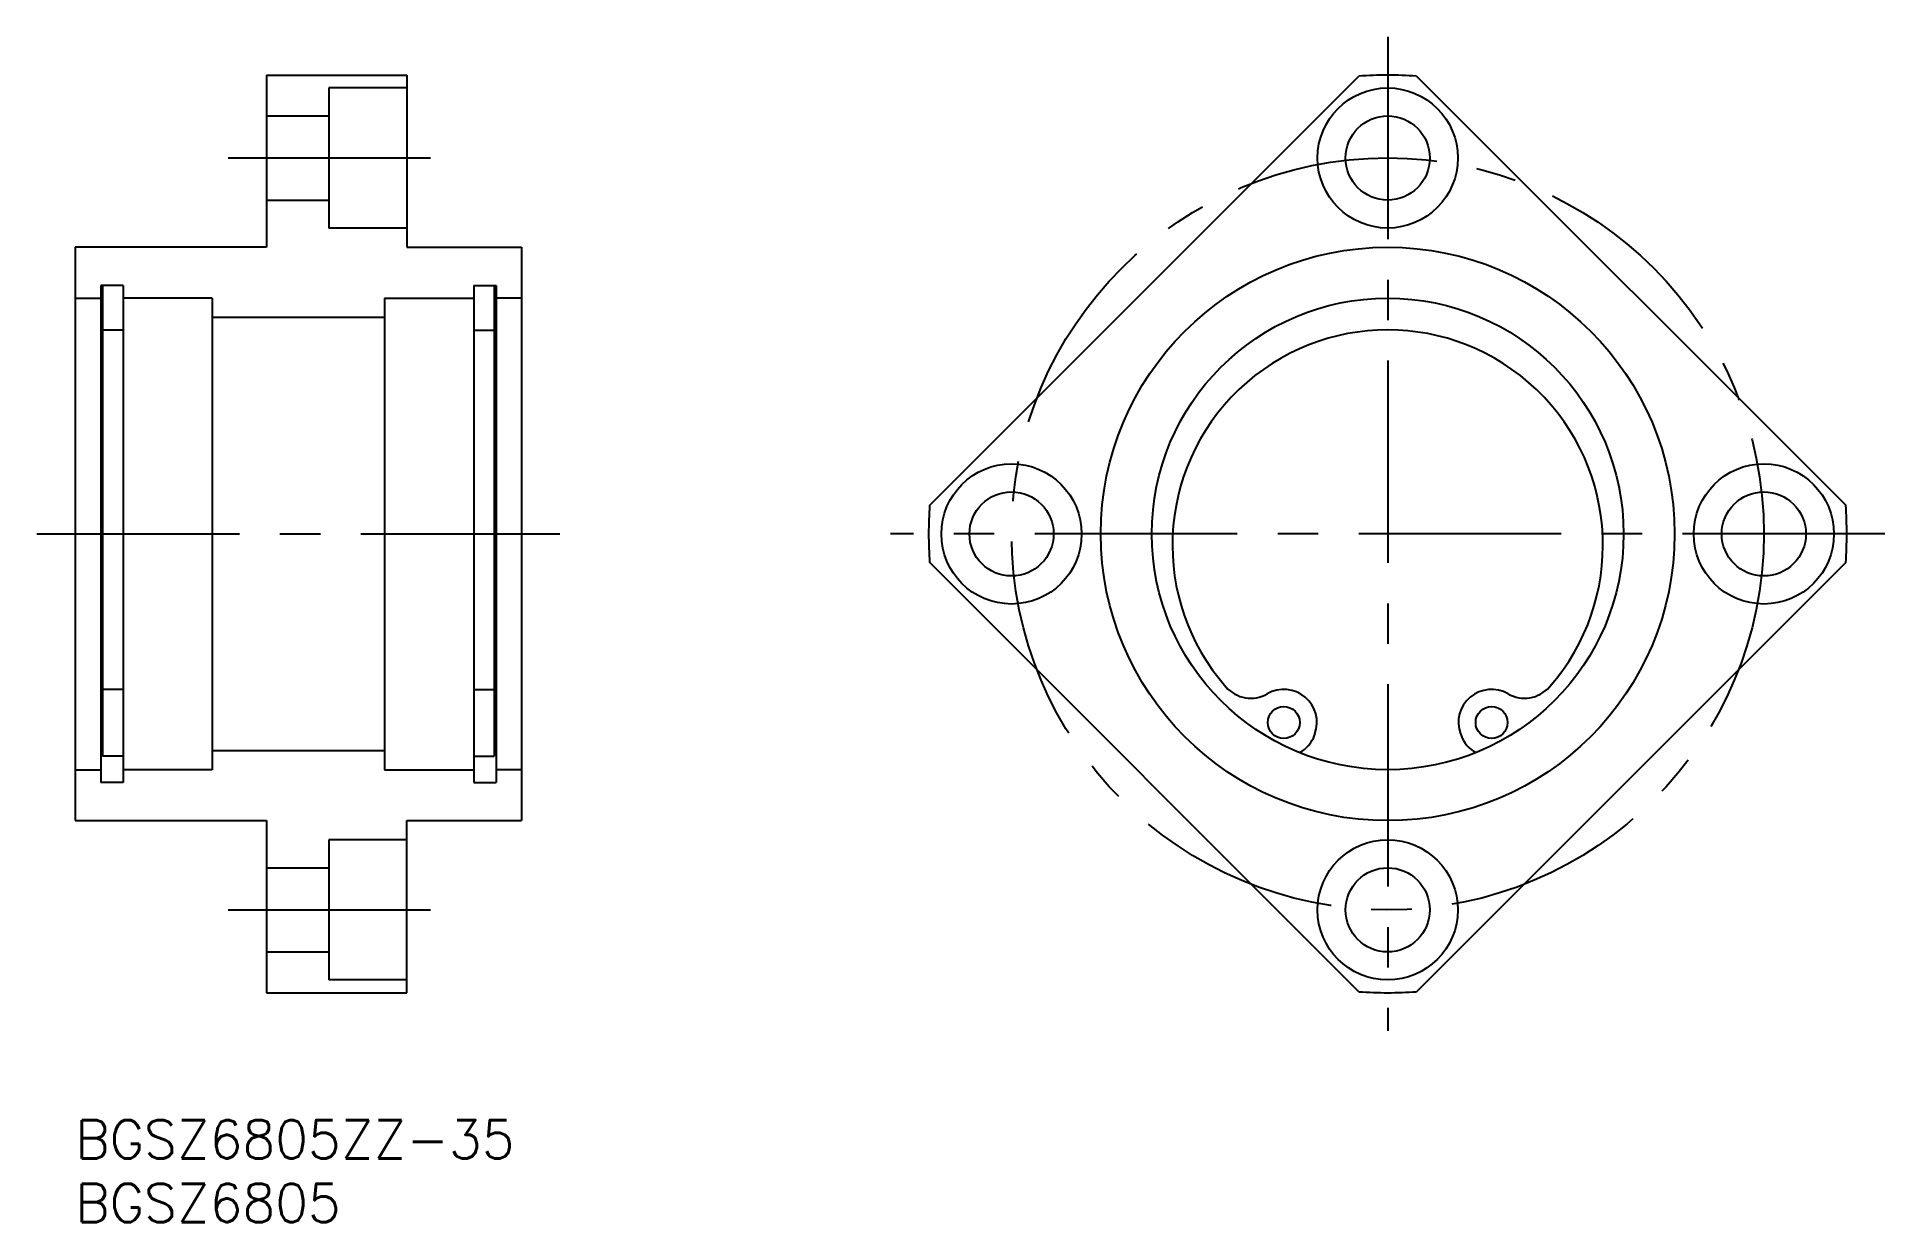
# Model space of a CAD drawing. Extents: x -3 to 142, y -8 to 85.
import ezdxf

# ---------------------------------------------------------------- set-up
doc = ezdxf.new("R2010")
doc.units = 0
doc.header["$LTSCALE"] = 0.5
doc.linetypes.add('CENTER', pattern=[50.8, 31.75, -6.35, 6.35, -6.35])
for name, color, linetype in [('MSM_CENTER', 1, 'CENTER'), ('MSM_CONTINUOUS', 7, 'CONTINUOUS'), ('MSM_PART_NUMBER', 7, 'CONTINUOUS')]:
    doc.layers.add(name, color=color, linetype=linetype)
doc.styles.get("Standard").update_dxf_attribs({"font": 'txt.shx', "height": 3, "bigfont": 'bigfont.shx'})

# ---------------------------------------------------------------- blocks, each defined once
blk = doc.blocks.new('*U6')
at = {"layer": 'MSM_PART_NUMBER'}
blk.add_text('BGSZ6805ZZ-35', height=3, dxfattribs=at).set_placement((0, -3))
blk = doc.blocks.new('*U7')
at = {"layer": 'MSM_PART_NUMBER'}
blk.add_text('BGSZ6805', height=3, dxfattribs=at).set_placement((0, -8))

msp = doc.modelspace()

# ---------------------------------------------------------------- linework, layer by layer
at = {"layer": 'MSM_CENTER'}
for p, q in [((102.93, 85), (102.93, 7)), ((12, 75.5), (29, 75.5)), ((-3, 46), (38, 46)), ((141.93, 46), (63.93, 46)), ((12, 16.5), (29, 16.5))]:
    msp.add_line(p, q, dxfattribs=at)
msp.add_circle((102.93, 46), 29.5, dxfattribs=at)
at = {"layer": 'MSM_CONTINUOUS'}
for p, q in [((15, 82), (26, 82)), ((15, 82), (15, 68.5)), ((26, 82), (26, 68.5)), ((67.01, 48.25), (100.68, 81.93)), ((105.19, 81.93), (138.86, 48.25)), ((19.9, 81), (19.9, 70)), ((26, 81), (19.9, 81)), ((15, 78.8), (19.9, 78.8)), ((15, 72.2), (19.9, 72.2)), ((26, 70), (19.9, 70)), ((0, 68.5), (0, 23.5)), ((15, 68.5), (0, 68.5)), ((26, 68.5), (35, 68.5)), ((35, 68.5), (35, 23.5)), ((3.75, 65.5), (2, 65.5)), ((2, 65.5), (2, 26.5)), ((2.15, 65.5, -0.5), (2.15, 28.55, -0.5)), ((3.75, 65.5), (3.75, 26.5)), ((3.75, 65.5), (3.75, 26.5)), ((31.25, 65.5), (31.25, 26.5)), ((31.25, 65.5), (33, 65.5)), ((32.85, 65.5, -0.5), (32.85, 28.55, -0.5)), ((33, 65.5), (33, 26.5)), ((0, 64.5), (2, 64.5)), ((10.75, 64.5), (3.75, 64.5)), ((10.75, 64.5), (10.75, 27.5)), ((24.25, 64.5), (24.25, 27.5)), ((24.25, 64.5), (31.25, 64.5)), ((35, 64.5), (33, 64.5)), ((10.75, 63), (24.25, 63)), ((3.75, 62), (2.15, 62)), ((31.25, 62), (32.85, 62)), ((100.68, 10.07), (67.01, 43.75)), ((138.86, 43.75), (105.19, 10.07)), ((3.75, 33.8), (2.15, 33.8)), ((31.25, 33.8), (32.85, 33.8)), ((10.75, 29), (24.25, 29)), ((97.19, 30.2), (97.23, 30.31)), ((108.64, 30.31), (108.68, 30.2)), ((3.75, 28.55), (2.15, 28.55)), ((31.25, 28.55), (32.85, 28.55)), ((0, 27.5), (2, 27.5)), ((3.75, 26.5), (2, 26.5)), ((10.75, 27.5), (3.75, 27.5)), ((24.25, 27.5), (31.25, 27.5)), ((31.25, 26.5), (33, 26.5)), ((35, 27.5), (33, 27.5)), ((0, 23.5), (15, 23.5)), ((15, 23.5), (15, 10)), ((26, 10), (26, 23.5)), ((26, 23.5), (35, 23.5)), ((19.9, 22), (19.9, 11)), ((26, 22), (19.9, 22)), ((15, 19.8), (19.9, 19.8)), ((15, 13.2), (19.9, 13.2)), ((26, 11), (19.9, 11)), ((15, 10), (26, 10))]:
    msp.add_line(p, q, dxfattribs=at)
for centre, radius in [((102.93, 75.5), 5.5), ((102.93, 75.5), 3.3), ((102.93, 46), 22.5), ((102.93, 46), 18.5), ((73.43, 46), 5.5), ((132.43, 46), 5.5), ((73.43, 46), 3.3), ((132.43, 46), 3.3), ((94.78, 31.2), 1.25), ((111.08, 31.2), 1.25), ((102.93, 16.5), 5.5), ((102.93, 16.5), 3.3)]:
    msp.add_circle(centre, radius, dxfattribs=at)
for centre, radius, start, end in [((102.93, 46), 36, 86.4096, 93.5904), ((102.93, 45.13), 16.88, 318.7342, 221.2658), ((102.93, 46), 36, 176.4096, 183.5904), ((102.93, 46), 36, 356.4096, 3.5904), ((92.2, 35.71), 2.6, 221.2658, 299.7449), ((94.78, 31.2), 2.6, 340.0175, 119.7449), ((111.08, 31.2), 2.6, 60.2551, 199.9825), ((113.66, 35.71), 2.6, 240.2551, 318.7342), ((94.84, 31.05), 2.5, 297.992, 340.0175), ((111.03, 31.05), 2.5, 199.9825, 242.008), ((102.93, 46), 36, 266.4096, 273.5904)]:
    msp.add_arc(centre, radius, start, end, dxfattribs=at)

# ---------------------------------------------------------------- block references
for name in ['*U6', '*U7']:
    msp.add_blockref(name, (0, 0), dxfattribs=at)

doc.saveas('drawing.dxf')
